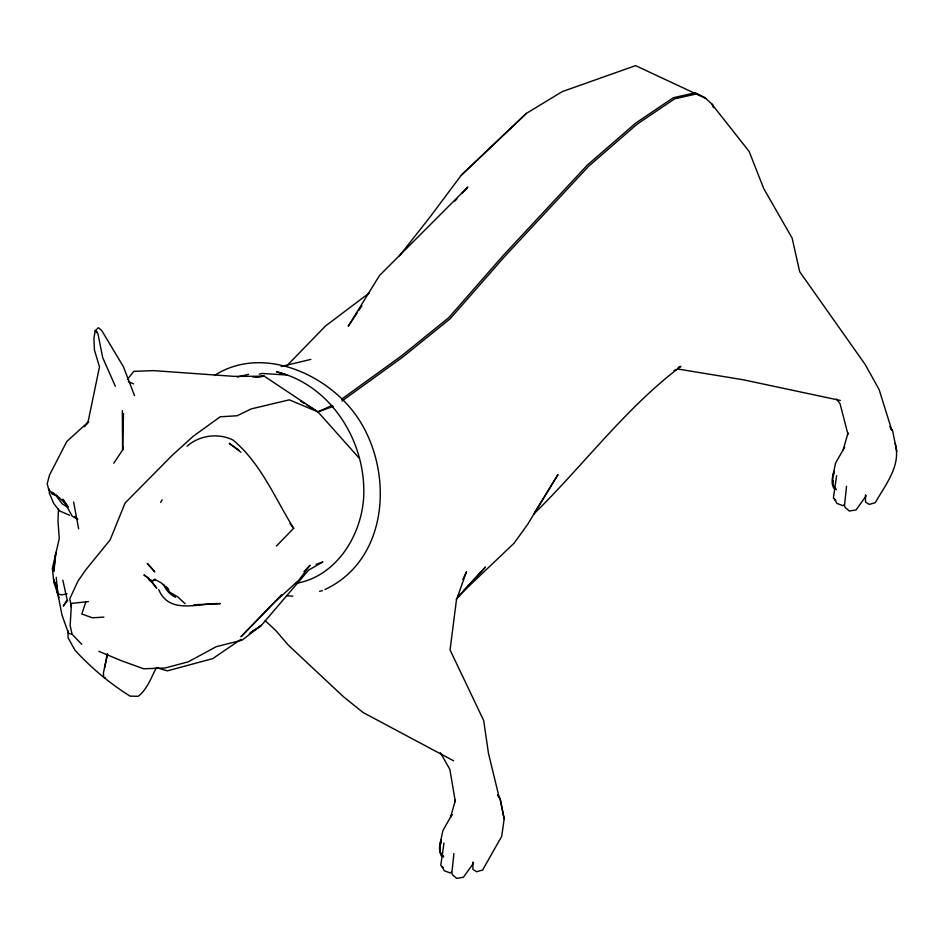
<?xml version="1.0" encoding="UTF-8"?>
<svg xmlns="http://www.w3.org/2000/svg" width="944" height="944" viewBox="0 0 944 944"><rect width="100%" height="100%" fill="white"/><g stroke="black" fill="none" stroke-linecap="round" stroke-linejoin="round"><path stroke-width="1.42" d="M472.85 862.014L472.909 869.365L476.567 871.737L482.632 870.014L501.724 836.266L504.179 818.861L500.049 798.4L497.901 794.872M865.471 494.691L865.53 502.043L869.188 504.415L875.253 502.692C885.46 484.638 901.437 465.581 895.183 443.479M68.051 630.745L68.074 637.79L74.918 650.121C91.108 667.845 109.681 683.373 130.024 696.117L138.213 696.318C147.382 689.132 151.182 677.497 156.515 667.432M58.504 508.91L57.962 520.569L59.26 538.67L52.368 568.406L53.879 582.495L59.035 597.552M453.911 853.577L451.869 872.94L452.483 874.722L456.695 878.368L463.421 877.259L473.558 863.123M846.532 486.243L844.491 505.618L845.104 507.4L849.329 511.046L856.043 509.937L866.191 495.801M443.999 842.968L440.777 865.341L442.984 867.595L442.063 866.568L444.246 870.71L450.205 872.999L451.303 872.209M836.62 475.646L833.399 498.019L835.605 500.273L834.685 499.246L836.868 503.388L842.839 505.677L843.936 504.875M440.388 847.865L439.904 851.842L441.143 855.653L443.751 856.999M440.86 843.901L441.332 839.924M833.009 480.543L832.537 484.52L833.764 488.331L836.372 489.665M833.646 475.245L833.965 472.602M53.879 582.495L54.268 579.817M105.303 677.898L103.639 677.308L103.451 672.86L107.321 653.885M123.168 447.185L122.614 449.946L113.776 463.209M104.654 667.585L107.616 654.133M441.178 840.03C439.231 845.458 438.04 851.936 443.007 856.078M834.118 471.28C832.348 477.121 830.13 484.225 835.629 488.756M843.157 449.875L848.031 432.907M85.928 601.658L81.821 614.013L92.406 617.801L103.911 617.116M455.397 800.229L450.536 817.209L451.975 814.648M462.808 579.486L466.525 571.616L456.471 599.818L450.052 649.92L483.67 720.484L488.461 753.324L499.27 797.786L497.842 795.355M452.046 814.495L442.925 830.46L440.388 842.414L439.904 851.842L442.984 855.96M844.668 447.173L835.546 463.138L833.009 475.092L832.537 484.52L835.605 488.638M160.657 502.338L162.144 499.801M357.092 312.971L348.218 326.27L379.512 275.53L467.811 187.077L461.864 193.52M358.696 310.552L361.93 305.726M705.782 98.424L635.572 65.632L562.294 91.592L526.363 113.41L461.286 175.218L430.039 216.99L399.477 255.812M84.594 426.723L87.969 422.369L99.486 366.862L94.435 350.047L93.916 338.353L95.214 330.636L98.412 327.721L101.633 330.388L123.334 366.555L134.508 395.548M86.919 423.868L88.724 421.555L66.8 441.497L49.525 475.009L47.2 483.706L48.828 490.019M67.732 600.443L63.236 606.131L67.166 599.818L62.847 580.218M127.381 379.429L133.8 371.346L153.506 370.626L234.1 376.373L264.296 376.231L317.986 411.914L333.185 406.38M456.259 599.275L485.452 567.061L463.528 590.566M454.914 201.025L456.896 198.877M460.542 593.764L457.545 596.974L514.079 543.213L527.731 524.215L557.963 474.631L533.726 514.055C583.357 465.581 625.223 408.304 680.907 366.343L678.205 367.334M281.607 594.708L240.968 636.775L275.141 601.741L298.811 580.206L310.057 565.244L303.956 571.557M286.669 365.977L325.479 326.01L369.293 292.959M276.415 546.069L293.667 528.298C274.881 498.137 260.815 463.079 232.944 439.987C218.17 432.741 199.361 435.314 187.124 446.158M461.286 175.218L526.363 113.41M149.176 578.542L143.913 574.92L148.833 578.566L149.423 580.654L152.834 580.902L155.005 579.026M341.728 399.088L401.165 356.136L448.825 317.609L502.987 255.741L587.31 165.117L635.819 123.015L673.296 97.728L695.209 92.795L704.436 97.303L712.873 104.878L713.357 107.71M341.881 401.07L402.51 357.257L450.17 318.73L504.332 256.862L588.655 166.238L637.165 124.136L674.641 98.849L696.554 93.928M240.921 639.359L212.789 658.605L167.371 670.854L157.66 667.998M249.346 633.589L255.364 629.459M257.771 627.819L261.394 625.341L308.653 570.093L322.872 561.951L316.087 564.347M250.785 632.409L261.394 625.341L242.053 640.174L216.259 646.675L188.281 661.827L165.271 667.963L143.724 668.789L121.741 660.871L98.837 651.325M214.441 375.511C261.63 344.926 326.553 373.458 356.325 415.714C393.967 469.18 389.919 558.978 324.996 589.528M332.028 405.413L317.927 411.844L358.956 457.887M673.981 370.437L678.158 369.069L743.471 379.818L840.337 400.445M153.152 580.359L156.067 580.064L161.058 582.755L168.764 589.858L165.542 586.401L169.778 592.207L177.956 597.033L185.107 603.747M259.281 374.143L262.043 373.47L286.634 374.992L276.439 371.747C331.651 385.058 366.673 442.724 363.652 497.724C361.104 536.322 335.852 576.961 295.472 583.451M319.591 591.322L322.376 590.637M237.227 377.022L248.555 374.308M281.147 366.496L310.895 359.381M193.921 604.774L220.223 603.629C199.597 602.661 169.472 615.405 158.71 589.599M67.071 593.823L61.502 594.897L57.466 593.682L56.298 577.374M88.453 601.588L71.461 603.405L70.151 625.601L72.063 634.226L81.762 644.351M255.494 377.093L264.296 376.231L252.909 377.128M286.976 595.794L292.829 596.148M48.994 489.417L52.026 493.924L57.525 496.249L51.696 492.154L59.012 497.429L66.564 504.863M72.063 634.226L68.487 633.271L61.962 614.957L57.313 591.109M150.155 579.864L152.834 580.902M128.313 381.647L133.6 383.889M69.608 515.235L59.378 510.846L53.69 503.412L49.324 493.098L49.277 489.063M453.604 760.805L363.192 712.578L343.486 696.755L288.486 645.307L275.778 630.533L265.252 620.727M300.629 401.176L304.381 403.501M306.824 405.011L318.034 411.938L289.301 399.843L251.305 408.882L237.133 415.761L220.188 416.8L193.036 436.411L172.103 455.445L125.104 502.999L110.106 539.933L85.503 570.188L77.821 581.374L69.821 598.72L71.307 607.004M67.39 507.058L62.127 503.754L56.522 496.32M175.466 597.257C170.014 594.602 165.731 590 163.572 584.336M97.244 332.052L95.214 330.636L97.928 333.751L102.719 357.705L115.345 386.249M238.832 450.099L229.25 443.35L240.921 452.247M75.083 516.415L77.833 519.306L72.251 516.25L62.882 499.199L68.452 507.07M74.942 516.498L76.629 518.504M148.833 578.566L156.739 588.324L151.04 580.395M711.528 103.746L749.123 151.429L763.731 188.552L792.122 238.089L799.674 271.683L865.2 364.526L879.112 389.565L891.891 430.464L890.463 428.033M290.032 523.66L293.667 528.298M836.561 399.064L840.066 403.761L847.96 434.346M889.803 426.369L892.67 431.078L896.8 451.539M440.4 752.722L449.863 769.395L455.338 801.668M58.021 592.1L55.92 582.212L57.053 589.74M500.049 798.4L504.179 818.861M73.632 502.007L78.647 528.817M123.499 413.484L122.614 449.946L122.319 410.616M55.106 556.759L53.879 571.25L55.932 552.346L55.106 556.759M151.146 567.545L147.24 563.438L154.745 571.863L151.146 567.545"/></g></svg>
